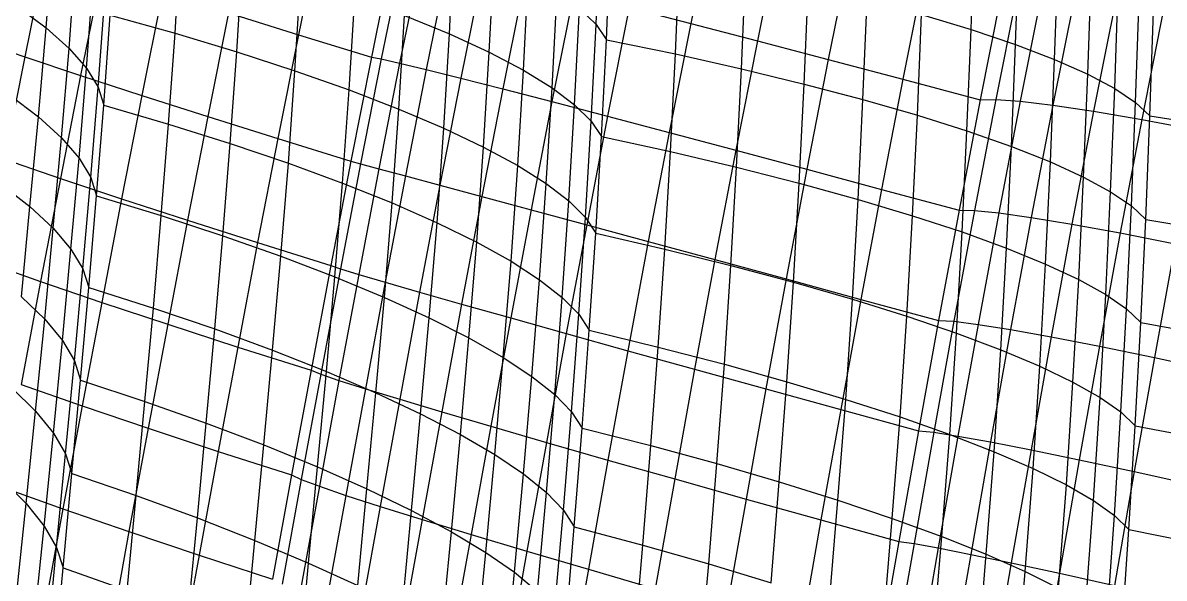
# Model space of a CAD drawing. Extents: x -429 to 429, y -1 to 209.
# Drawn here: x -385.58 to -361.02, y 108.43 to 120.39 of the extents above; entities that cross this region are included whole.
import ezdxf

# ---------------------------------------------------------------- set-up
doc = ezdxf.new("R2010")
doc.units = 0

msp = doc.modelspace()

# ---------------------------------------------------------------- linework, layer by layer
at = {"layer": 'default', "color": 5, "linetype": 'CONTINUOUS'}
for p, q in [((-370.719, 122.733, 136.756), (-371.208, 120.376, 136.487)), ((-379.19, 122.372, 149.462), (-379.649, 120.132, 149.247)), ((-369.291, 122.37, 135.736), (-369.775, 120.003, 135.467)), ((-385.092, 121.856, 153.143), (-385.538, 119.653, 152.951)), ((-377.623, 121.895, 148.9), (-378.078, 119.649, 148.686)), ((-377.623, 121.895, 148.9), (-378.078, 119.649, 148.686)), ((-377.406, 121.87, 147.096), (-377.866, 119.609, 146.877)), ((-367.768, 121.976, 134.881), (-368.248, 119.601, 134.612)), ((-377.008, 121.795, 145.326), (-377.472, 119.52, 145.102)), ((-376.434, 121.671, 143.61), (-376.9, 119.381, 143.381)), ((-383.89, 121.466, 151.942), (-384.336, 119.253, 151.747)), ((-375.689, 121.499, 141.968), (-376.158, 119.195, 141.734)), ((-366.169, 121.558, 134.198), (-366.643, 119.174, 133.933)), ((-374.784, 121.28, 140.417), (-375.253, 118.964, 140.179)), ((-364.511, 121.118, 133.697), (-364.979, 118.728, 133.437)), ((-364.511, 121.118, 133.697), (-364.979, 118.728, 133.437)), ((-364.167, 121.14, 131.858), (-364.641, 118.739, 131.591)), ((-363.639, 121.115, 130.063), (-364.118, 118.701, 129.79)), ((-382.572, 121.045, 150.885), (-383.018, 118.823, 150.688)), ((-373.727, 121.018, 138.976), (-374.196, 118.69, 138.734)), ((-362.933, 121.041, 128.335), (-363.415, 118.615, 128.056)), ((-362.057, 120.92, 126.692), (-362.541, 118.482, 126.407)), ((-381.153, 120.599, 149.983), (-381.598, 118.368, 149.784)), ((-381.153, 120.599, 149.983), (-379.649, 120.132, 149.247)), ((-372.53, 120.716, 137.661), (-372.999, 118.376, 137.416)), ((-372.53, 120.716, 137.661), (-371.208, 120.376, 136.487)), ((-361.021, 120.754, 125.152), (-361.505, 118.304, 124.862)), ((-371.208, 120.376, 136.487), (-371.675, 118.026, 136.239)), ((-371.208, 120.376, 136.487), (-369.775, 120.003, 135.467)), ((-379.649, 120.132, 149.247), (-380.094, 117.894, 149.046)), ((-379.649, 120.132, 149.247), (-378.078, 119.649, 148.686)), ((-386.611, 120.02, 154.284), (-385.538, 119.653, 152.951)), ((-369.775, 120.003, 135.467), (-370.24, 117.644, 135.218)), ((-369.775, 120.003, 135.467), (-368.248, 119.601, 134.612)), ((-385.538, 119.653, 152.951), (-385.974, 117.449, 152.766)), ((-385.538, 119.653, 152.951), (-384.336, 119.253, 151.747)), ((-378.078, 119.649, 148.686), (-378.521, 117.406, 148.482)), ((-378.078, 119.649, 148.686), (-378.521, 117.406, 148.482)), ((-377.866, 119.609, 146.877), (-378.31, 117.351, 146.669)), ((-378.078, 119.649, 148.686), (-377.866, 119.609, 146.877)), ((-377.866, 119.609, 146.877), (-377.472, 119.52, 145.102)), ((-368.248, 119.601, 134.612), (-368.71, 117.235, 134.362)), ((-368.248, 119.601, 134.612), (-366.643, 119.174, 133.933)), ((-377.472, 119.52, 145.102), (-377.917, 117.246, 144.89)), ((-377.472, 119.52, 145.102), (-376.9, 119.381, 143.381)), ((-376.9, 119.381, 143.381), (-377.347, 117.093, 143.166)), ((-376.9, 119.381, 143.381), (-376.158, 119.195, 141.734)), ((-384.336, 119.253, 151.747), (-384.772, 117.038, 151.561)), ((-384.336, 119.253, 151.747), (-383.018, 118.823, 150.688)), ((-376.158, 119.195, 141.734), (-376.605, 116.893, 141.515)), ((-376.158, 119.195, 141.734), (-375.253, 118.964, 140.179)), ((-366.643, 119.174, 133.933), (-367.102, 116.802, 133.683)), ((-366.643, 119.174, 133.933), (-364.979, 118.728, 133.437)), ((-375.253, 118.964, 140.179), (-375.701, 116.649, 139.957)), ((-375.253, 118.964, 140.179), (-374.196, 118.69, 138.734)), ((-383.018, 118.823, 150.688), (-383.453, 116.598, 150.499)), ((-383.018, 118.823, 150.688), (-381.598, 118.368, 149.784)), ((-374.196, 118.69, 138.734), (-374.644, 116.362, 138.51)), ((-374.196, 118.69, 138.734), (-372.999, 118.376, 137.416)), ((-364.979, 118.728, 133.437), (-365.435, 116.351, 133.188)), ((-364.979, 118.728, 133.437), (-365.435, 116.351, 133.188)), ((-364.641, 118.739, 131.591), (-365.101, 116.348, 131.336)), ((-364.979, 118.728, 133.437), (-364.641, 118.739, 131.591)), ((-364.641, 118.739, 131.591), (-364.118, 118.701, 129.79)), ((-364.118, 118.701, 129.79), (-364.58, 116.297, 129.53)), ((-364.118, 118.701, 129.79), (-363.415, 118.615, 128.056)), ((-363.415, 118.615, 128.056), (-363.88, 116.198, 127.79)), ((-363.415, 118.615, 128.056), (-362.541, 118.482, 126.407)), ((-381.598, 118.368, 149.784), (-382.033, 116.135, 149.593)), ((-381.598, 118.368, 149.784), (-380.094, 117.894, 149.046)), ((-372.999, 118.376, 137.416), (-373.447, 116.038, 137.189)), ((-372.999, 118.376, 137.416), (-371.675, 118.026, 136.239)), ((-362.541, 118.482, 126.407), (-363.007, 116.053, 126.136)), ((-362.541, 118.482, 126.407), (-361.505, 118.304, 124.862)), ((-361.505, 118.304, 124.862), (-361.971, 115.863, 124.586)), ((-361.505, 118.304, 124.862), (-360.319, 118.082, 123.438)), ((-380.094, 117.894, 149.046), (-380.528, 115.654, 148.853)), ((-380.094, 117.894, 149.046), (-378.521, 117.406, 148.482)), ((-371.675, 118.026, 136.239), (-372.124, 115.678, 136.01)), ((-371.675, 118.026, 136.239), (-370.24, 117.644, 135.218)), ((-370.24, 117.644, 135.218), (-370.688, 115.288, 134.986)), ((-370.24, 117.644, 135.218), (-368.71, 117.235, 134.362)), ((-385.974, 117.449, 152.766), (-384.772, 117.038, 151.561)), ((-378.521, 117.406, 148.482), (-378.954, 115.16, 148.287)), ((-378.521, 117.406, 148.482), (-378.954, 115.16, 148.287)), ((-378.521, 117.406, 148.482), (-378.31, 117.351, 146.669)), ((-378.31, 117.351, 146.669), (-378.744, 115.09, 146.47)), ((-377.917, 117.246, 144.89), (-378.352, 114.97, 144.688)), ((-378.31, 117.351, 146.669), (-377.917, 117.246, 144.89)), ((-377.917, 117.246, 144.89), (-377.347, 117.093, 143.166)), ((-368.71, 117.235, 134.362), (-369.157, 114.872, 134.129)), ((-368.71, 117.235, 134.362), (-367.102, 116.802, 133.683)), ((-384.772, 117.038, 151.561), (-385.198, 114.819, 151.381)), ((-384.772, 117.038, 151.561), (-383.453, 116.598, 150.499)), ((-377.347, 117.093, 143.166), (-377.782, 114.803, 142.96)), ((-377.347, 117.093, 143.166), (-376.605, 116.893, 141.515)), ((-376.605, 116.893, 141.515), (-377.041, 114.589, 141.306)), ((-376.605, 116.893, 141.515), (-375.701, 116.649, 139.957)), ((-375.701, 116.649, 139.957), (-376.138, 114.331, 139.745)), ((-375.701, 116.649, 139.957), (-374.644, 116.362, 138.51)), ((-367.102, 116.802, 133.683), (-367.547, 114.433, 133.447)), ((-367.102, 116.802, 133.683), (-365.435, 116.351, 133.188)), ((-383.453, 116.598, 150.499), (-383.88, 114.368, 150.317)), ((-383.453, 116.598, 150.499), (-382.033, 116.135, 149.593)), ((-374.644, 116.362, 138.51), (-375.082, 114.033, 138.295)), ((-374.644, 116.362, 138.51), (-373.447, 116.038, 137.189)), ((-365.435, 116.351, 133.188), (-365.877, 113.979, 132.95)), ((-365.435, 116.351, 133.188), (-365.877, 113.979, 132.95)), ((-365.101, 116.348, 131.336), (-365.544, 113.961, 131.094)), ((-365.435, 116.351, 133.188), (-365.101, 116.348, 131.336)), ((-365.101, 116.348, 131.336), (-364.58, 116.297, 129.53)), ((-364.58, 116.297, 129.53), (-365.025, 113.895, 129.284)), ((-364.58, 116.297, 129.53), (-363.88, 116.198, 127.79)), ((-363.88, 116.198, 127.79), (-364.325, 113.783, 127.54)), ((-363.88, 116.198, 127.79), (-363.007, 116.053, 126.136)), ((-382.033, 116.135, 149.593), (-382.46, 113.896, 149.409)), ((-382.033, 116.135, 149.593), (-380.528, 115.654, 148.853)), ((-373.447, 116.038, 137.189), (-373.885, 113.697, 136.972)), ((-373.447, 116.038, 137.189), (-372.124, 115.678, 136.01)), ((-363.007, 116.053, 126.136), (-363.452, 113.625, 125.883)), ((-363.007, 116.053, 126.136), (-361.971, 115.863, 124.586)), ((-372.124, 115.678, 136.01), (-372.561, 113.328, 135.79)), ((-372.124, 115.678, 136.01), (-370.688, 115.288, 134.986)), ((-361.971, 115.863, 124.586), (-362.416, 113.423, 124.33)), ((-361.971, 115.863, 124.586), (-360.785, 115.63, 123.159)), ((-380.528, 115.654, 148.853), (-380.954, 113.407, 148.667)), ((-380.528, 115.654, 148.853), (-378.954, 115.16, 148.287)), ((-360.785, 115.63, 123.159), (-361.23, 113.179, 122.9)), ((-386.4, 115.242, 152.589), (-385.198, 114.819, 151.381)), ((-370.688, 115.288, 134.986), (-371.124, 112.929, 134.764)), ((-370.688, 115.288, 134.986), (-369.157, 114.872, 134.129)), ((-378.954, 115.16, 148.287), (-379.378, 112.907, 148.099)), ((-378.954, 115.16, 148.287), (-379.378, 112.907, 148.099)), ((-378.744, 115.09, 146.47), (-379.169, 112.823, 146.279)), ((-378.954, 115.16, 148.287), (-378.744, 115.09, 146.47)), ((-378.352, 114.97, 144.688), (-378.778, 112.689, 144.492)), ((-378.744, 115.09, 146.47), (-378.352, 114.97, 144.688)), ((-378.352, 114.97, 144.688), (-377.782, 114.803, 142.96)), ((-385.198, 114.819, 151.381), (-385.618, 112.601, 151.208)), ((-385.198, 114.819, 151.381), (-383.88, 114.368, 150.317)), ((-377.782, 114.803, 142.96), (-378.209, 112.508, 142.761)), ((-377.782, 114.803, 142.96), (-377.041, 114.589, 141.306)), ((-369.157, 114.872, 134.129), (-369.592, 112.506, 133.905)), ((-369.157, 114.872, 134.129), (-367.547, 114.433, 133.447)), ((-377.041, 114.589, 141.306), (-377.469, 112.281, 141.105)), ((-377.041, 114.589, 141.306), (-376.138, 114.331, 139.745)), ((-383.88, 114.368, 150.317), (-384.3, 112.14, 150.141)), ((-383.88, 114.368, 150.317), (-382.46, 113.896, 149.409)), ((-376.138, 114.331, 139.745), (-376.566, 112.01, 139.541)), ((-376.138, 114.331, 139.745), (-375.082, 114.033, 138.295)), ((-367.547, 114.433, 133.447), (-367.981, 112.062, 133.222)), ((-367.547, 114.433, 133.447), (-365.877, 113.979, 132.95)), ((-375.082, 114.033, 138.295), (-375.51, 111.7, 138.089)), ((-375.082, 114.033, 138.295), (-373.885, 113.697, 136.972)), ((-365.877, 113.979, 132.95), (-366.31, 111.603, 132.723)), ((-365.877, 113.979, 132.95), (-366.31, 111.603, 132.723)), ((-365.544, 113.961, 131.094), (-365.977, 111.57, 130.863)), ((-365.877, 113.979, 132.95), (-365.544, 113.961, 131.094)), ((-365.544, 113.961, 131.094), (-365.025, 113.895, 129.284)), ((-382.46, 113.896, 149.409), (-382.88, 111.658, 149.231)), ((-382.46, 113.896, 149.409), (-380.954, 113.407, 148.667)), ((-365.025, 113.895, 129.284), (-365.458, 111.491, 129.049)), ((-365.025, 113.895, 129.284), (-364.325, 113.783, 127.54)), ((-364.325, 113.783, 127.54), (-364.758, 111.365, 127.301)), ((-364.325, 113.783, 127.54), (-363.452, 113.625, 125.883)), ((-373.885, 113.697, 136.972), (-374.313, 111.353, 136.763)), ((-373.885, 113.697, 136.972), (-372.561, 113.328, 135.79)), ((-363.452, 113.625, 125.883), (-363.886, 111.194, 125.64)), ((-363.452, 113.625, 125.883), (-362.416, 113.423, 124.33)), ((-380.954, 113.407, 148.667), (-381.373, 111.16, 148.487)), ((-380.954, 113.407, 148.667), (-379.378, 112.907, 148.099)), ((-372.561, 113.328, 135.79), (-372.989, 110.974, 135.579)), ((-372.561, 113.328, 135.79), (-371.124, 112.929, 134.764)), ((-362.416, 113.423, 124.33), (-362.85, 110.981, 124.085)), ((-362.416, 113.423, 124.33), (-361.23, 113.179, 122.9)), ((-361.23, 113.179, 122.9), (-361.664, 110.726, 122.652)), ((-361.23, 113.179, 122.9), (-359.906, 112.897, 121.609)), ((-379.378, 112.907, 148.099), (-379.797, 110.652, 147.917)), ((-379.378, 112.907, 148.099), (-379.797, 110.652, 147.917)), ((-379.169, 112.823, 146.279), (-379.588, 110.554, 146.093)), ((-379.378, 112.907, 148.099), (-379.169, 112.823, 146.279)), ((-379.169, 112.823, 146.279), (-378.778, 112.689, 144.492)), ((-371.124, 112.929, 134.764), (-371.552, 110.566, 134.551)), ((-371.124, 112.929, 134.764), (-369.592, 112.506, 133.905)), ((-385.618, 112.601, 151.208), (-384.3, 112.14, 150.141)), ((-378.778, 112.689, 144.492), (-379.198, 110.408, 144.303)), ((-378.778, 112.689, 144.492), (-378.209, 112.508, 142.761)), ((-378.209, 112.508, 142.761), (-378.629, 110.213, 142.569)), ((-378.209, 112.508, 142.761), (-377.469, 112.281, 141.105)), ((-369.592, 112.506, 133.905), (-370.019, 110.134, 133.689)), ((-369.592, 112.506, 133.905), (-367.981, 112.062, 133.222)), ((-377.469, 112.281, 141.105), (-377.89, 109.974, 140.91)), ((-377.469, 112.281, 141.105), (-376.566, 112.01, 139.541)), ((-384.3, 112.14, 150.141), (-384.717, 109.925, 149.966)), ((-384.3, 112.14, 150.141), (-382.88, 111.658, 149.231)), ((-376.566, 112.01, 139.541), (-376.987, 109.691, 139.343)), ((-376.566, 112.01, 139.541), (-375.51, 111.7, 138.089)), ((-367.981, 112.062, 133.222), (-368.407, 109.683, 133.004)), ((-367.981, 112.062, 133.222), (-366.31, 111.603, 132.723)), ((-382.88, 111.658, 149.231), (-383.295, 109.433, 149.055)), ((-382.88, 111.658, 149.231), (-381.373, 111.16, 148.487)), ((-375.51, 111.7, 138.089), (-375.931, 109.369, 137.888)), ((-375.51, 111.7, 138.089), (-374.313, 111.353, 136.763)), ((-366.31, 111.603, 132.723), (-366.734, 109.219, 132.503)), ((-366.31, 111.603, 132.723), (-366.734, 109.219, 132.503)), ((-365.977, 111.57, 130.863), (-366.402, 109.173, 130.639)), ((-366.31, 111.603, 132.723), (-365.977, 111.57, 130.863)), ((-365.977, 111.57, 130.863), (-365.458, 111.491, 129.049)), ((-374.313, 111.353, 136.763), (-374.735, 109.011, 136.56)), ((-374.313, 111.353, 136.763), (-372.989, 110.974, 135.579)), ((-365.458, 111.491, 129.049), (-365.883, 109.081, 128.821)), ((-365.458, 111.491, 129.049), (-364.758, 111.365, 127.301)), ((-364.758, 111.365, 127.301), (-365.183, 108.943, 127.071)), ((-364.758, 111.365, 127.301), (-363.886, 111.194, 125.64)), ((-381.373, 111.16, 148.487), (-381.786, 108.925, 148.31)), ((-381.373, 111.16, 148.487), (-379.797, 110.652, 147.917)), ((-363.886, 111.194, 125.64), (-364.311, 108.76, 125.407)), ((-363.886, 111.194, 125.64), (-362.85, 110.981, 124.085)), ((-372.989, 110.974, 135.579), (-373.41, 108.621, 135.374)), ((-372.989, 110.974, 135.579), (-371.552, 110.566, 134.551)), ((-362.85, 110.981, 124.085), (-363.275, 108.535, 123.848)), ((-362.85, 110.981, 124.085), (-361.664, 110.726, 122.652)), ((-379.797, 110.652, 147.917), (-380.208, 108.409, 147.74)), ((-379.797, 110.652, 147.917), (-380.208, 108.409, 147.74)), ((-379.588, 110.554, 146.093), (-380.002, 108.3, 145.911)), ((-379.797, 110.652, 147.917), (-379.588, 110.554, 146.093)), ((-379.588, 110.554, 146.093), (-379.198, 110.408, 144.303)), ((-371.552, 110.566, 134.551), (-371.973, 108.203, 134.343)), ((-371.552, 110.566, 134.551), (-370.019, 110.134, 133.689)), ((-361.664, 110.726, 122.652), (-362.089, 108.27, 122.412)), ((-361.664, 110.726, 122.652), (-360.339, 110.434, 121.358)), ((-386.036, 110.397, 151.034), (-384.717, 109.925, 149.966)), ((-379.198, 110.408, 144.303), (-379.614, 108.141, 144.118)), ((-379.198, 110.408, 144.303), (-378.629, 110.213, 142.569)), ((-378.629, 110.213, 142.569), (-379.048, 107.934, 142.379)), ((-378.629, 110.213, 142.569), (-377.89, 109.974, 140.91)), ((-370.019, 110.134, 133.689), (-370.44, 107.763, 133.479)), ((-370.019, 110.134, 133.689), (-368.407, 109.683, 133.004)), ((-384.717, 109.925, 149.966), (-385.119, 107.74, 149.803)), ((-384.717, 109.925, 149.966), (-383.295, 109.433, 149.055)), ((-377.89, 109.974, 140.91), (-378.309, 107.682, 140.716)), ((-377.89, 109.974, 140.91), (-376.987, 109.691, 139.343)), ((-376.987, 109.691, 139.343), (-377.407, 107.387, 139.146)), ((-376.987, 109.691, 139.343), (-375.931, 109.369, 137.888)), ((-368.407, 109.683, 133.004), (-368.826, 107.304, 132.792)), ((-368.407, 109.683, 133.004), (-366.734, 109.219, 132.503)), ((-383.295, 109.433, 149.055), (-383.696, 107.239, 148.89)), ((-383.295, 109.433, 149.055), (-381.786, 108.925, 148.31)), ((-375.931, 109.369, 137.888), (-376.352, 107.053, 137.688)), ((-375.931, 109.369, 137.888), (-374.735, 109.011, 136.56)), ((-366.734, 109.219, 132.503), (-367.152, 106.833, 132.29)), ((-366.734, 109.219, 132.503), (-367.152, 106.833, 132.29)), ((-366.402, 109.173, 130.639), (-366.82, 106.775, 130.422)), ((-366.734, 109.219, 132.503), (-366.402, 109.173, 130.639)), ((-366.402, 109.173, 130.639), (-365.883, 109.081, 128.821)), ((-365.883, 109.081, 128.821), (-366.301, 106.671, 128.601)), ((-365.883, 109.081, 128.821), (-365.183, 108.943, 127.071)), ((-381.786, 108.925, 148.31), (-382.186, 106.725, 148.143)), ((-381.786, 108.925, 148.31), (-380.208, 108.409, 147.74)), ((-374.735, 109.011, 136.56), (-375.155, 106.684, 136.357)), ((-374.735, 109.011, 136.56), (-373.41, 108.621, 135.374)), ((-365.183, 108.943, 127.071), (-365.602, 106.521, 126.847)), ((-365.183, 108.943, 127.071), (-364.311, 108.76, 125.407)), ((-373.41, 108.621, 135.374), (-373.83, 106.283, 135.169)), ((-373.41, 108.621, 135.374), (-371.973, 108.203, 134.343)), ((-364.311, 108.76, 125.407), (-364.729, 106.327, 125.179)), ((-364.311, 108.76, 125.407), (-363.275, 108.535, 123.848)), ((-363.275, 108.535, 123.848), (-363.694, 106.09, 123.618)), ((-363.275, 108.535, 123.848), (-362.089, 108.27, 122.412))]:
    msp.add_line(p, q, dxfattribs=at)
at = {"layer": 'default', "color": 3, "linetype": 'CONTINUOUS'}
for p, q in [((-373.245, 120.351, 178.137), (-373.154, 122.438, 178.049)), ((-365.174, 120.245, 171.213), (-365.097, 122.438, 171.111)), ((-385.079, 120.279, 196.08), (-384.937, 122.183, 196.028)), ((-382.304, 120.166, 189.889), (-382.183, 122.116, 189.826)), ((-376.401, 120.15, 184.988), (-376.294, 122.181, 184.913)), ((-373.024, 120.023, 176.658), (-372.934, 122.115, 176.571)), ((-373.024, 120.023, 176.658), (-372.934, 122.115, 176.571)), ((-364.217, 119.92, 169.964), (-364.14, 122.125, 169.861)), ((-371.539, 119.716, 176.057), (-371.449, 121.825, 175.97)), ((-363.379, 119.597, 168.636), (-363.302, 121.814, 168.533)), ((-384.581, 119.835, 194.756), (-384.44, 121.75, 194.704)), ((-380.976, 119.765, 189.126), (-380.854, 121.734, 189.064)), ((-375.545, 119.755, 183.751), (-375.439, 121.799, 183.675)), ((-384.206, 119.408, 193.393), (-384.066, 121.332, 193.34)), ((-379.724, 119.357, 188.255), (-379.602, 121.343, 188.192)), ((-374.808, 119.367, 182.444), (-374.701, 121.422, 182.369)), ((-370.117, 119.397, 175.331), (-370.027, 121.523, 175.243)), ((-362.666, 119.281, 167.24), (-362.589, 121.506, 167.136)), ((-368.768, 119.07, 174.486), (-368.678, 121.212, 174.397)), ((-362.084, 118.972, 165.786), (-362.007, 121.206, 165.683)), ((-383.958, 119, 191.999), (-383.818, 120.933, 191.947)), ((-378.559, 118.945, 187.28), (-378.437, 120.947, 187.217)), ((-374.193, 118.989, 181.079), (-374.086, 121.053, 181.003)), ((-367.503, 118.736, 173.528), (-367.413, 120.893, 173.439)), ((-361.637, 118.674, 164.287), (-361.561, 120.914, 164.184)), ((-385.697, 120.737, 197.355), (-385.079, 120.279, 196.08)), ((-373.706, 118.623, 179.665), (-373.6, 120.695, 179.589)), ((-373.6, 120.695, 179.589), (-373.245, 120.351, 178.137)), ((-361.329, 118.388, 162.754), (-361.253, 120.633, 162.651)), ((-361.329, 118.388, 162.754), (-361.253, 120.633, 162.651)), ((-383.838, 118.616, 190.587), (-383.7, 120.555, 190.535)), ((-383.838, 118.616, 190.587), (-383.7, 120.555, 190.535)), ((-383.7, 120.555, 190.535), (-382.304, 120.166, 189.889)), ((-377.49, 118.531, 186.209), (-377.367, 120.548, 186.146)), ((-377.367, 120.548, 186.146), (-376.401, 120.15, 184.988)), ((-373.351, 118.272, 178.212), (-373.245, 120.351, 178.137)), ((-373.245, 120.351, 178.137), (-373.024, 120.023, 176.658)), ((-366.332, 118.399, 172.464), (-366.242, 120.57, 172.374)), ((-366.242, 120.57, 172.374), (-365.174, 120.245, 171.213)), ((-385.245, 118.364, 196.119), (-385.079, 120.279, 196.08)), ((-385.079, 120.279, 196.08), (-384.581, 119.835, 194.756)), ((-382.443, 118.208, 189.939), (-382.304, 120.166, 189.889)), ((-382.304, 120.166, 189.889), (-380.976, 119.765, 189.126)), ((-376.524, 118.119, 185.051), (-376.401, 120.15, 184.988)), ((-376.401, 120.15, 184.988), (-375.545, 119.755, 183.751)), ((-365.264, 118.061, 171.303), (-365.174, 120.245, 171.213)), ((-365.174, 120.245, 171.213), (-364.217, 119.92, 169.964)), ((-373.13, 117.94, 176.733), (-373.024, 120.023, 176.658)), ((-373.13, 117.94, 176.733), (-373.024, 120.023, 176.658)), ((-373.024, 120.023, 176.658), (-371.539, 119.716, 176.057)), ((-364.307, 117.724, 170.054), (-364.217, 119.92, 169.964)), ((-364.217, 119.92, 169.964), (-363.379, 119.597, 168.636)), ((-384.746, 117.908, 194.796), (-384.581, 119.835, 194.756)), ((-384.581, 119.835, 194.756), (-384.206, 119.408, 193.393)), ((-381.116, 117.79, 189.176), (-380.976, 119.765, 189.126)), ((-380.976, 119.765, 189.126), (-379.724, 119.357, 188.255)), ((-375.668, 117.713, 183.814), (-375.545, 119.755, 183.751)), ((-375.545, 119.755, 183.751), (-374.808, 119.367, 182.444)), ((-371.645, 117.614, 176.133), (-371.539, 119.716, 176.057)), ((-371.539, 119.716, 176.057), (-370.117, 119.397, 175.331)), ((-363.469, 117.392, 168.727), (-363.379, 119.597, 168.636)), ((-363.379, 119.597, 168.636), (-362.666, 119.281, 167.24)), ((-384.369, 117.471, 193.434), (-384.206, 119.408, 193.393)), ((-384.206, 119.408, 193.393), (-383.958, 119, 191.999)), ((-379.865, 117.365, 188.304), (-379.724, 119.357, 188.255)), ((-379.724, 119.357, 188.255), (-378.559, 118.945, 187.28)), ((-374.931, 117.314, 182.508), (-374.808, 119.367, 182.444)), ((-374.808, 119.367, 182.444), (-374.193, 118.989, 181.079)), ((-370.222, 117.278, 175.407), (-370.117, 119.397, 175.331)), ((-370.117, 119.397, 175.331), (-368.768, 119.07, 174.486)), ((-362.756, 117.066, 167.331), (-362.666, 119.281, 167.24)), ((-362.666, 119.281, 167.24), (-362.084, 118.972, 165.786)), ((-384.116, 117.055, 192.042), (-383.958, 119, 191.999)), ((-383.958, 119, 191.999), (-383.838, 118.616, 190.587)), ((-378.701, 116.937, 187.328), (-378.559, 118.945, 187.28)), ((-378.559, 118.945, 187.28), (-377.49, 118.531, 186.209)), ((-374.316, 116.926, 181.143), (-374.193, 118.989, 181.079)), ((-374.193, 118.989, 181.079), (-373.706, 118.623, 179.665)), ((-368.874, 116.935, 174.563), (-368.768, 119.07, 174.486)), ((-368.768, 119.07, 174.486), (-367.503, 118.736, 173.528)), ((-362.173, 116.75, 165.878), (-362.084, 118.972, 165.786)), ((-362.084, 118.972, 165.786), (-361.637, 118.674, 164.287)), ((-385.864, 118.834, 197.393), (-385.245, 118.364, 196.119)), ((-383.991, 116.662, 190.63), (-383.838, 118.616, 190.587)), ((-383.991, 116.662, 190.63), (-383.838, 118.616, 190.587)), ((-383.838, 118.616, 190.587), (-382.443, 118.208, 189.939)), ((-373.829, 116.552, 179.728), (-373.706, 118.623, 179.665)), ((-373.706, 118.623, 179.665), (-373.351, 118.272, 178.212)), ((-367.609, 116.586, 173.605), (-367.503, 118.736, 173.528)), ((-367.503, 118.736, 173.528), (-366.332, 118.399, 172.464)), ((-361.726, 116.446, 164.378), (-361.637, 118.674, 164.287)), ((-361.637, 118.674, 164.287), (-361.329, 118.388, 162.754)), ((-377.632, 116.509, 186.258), (-377.49, 118.531, 186.209)), ((-377.49, 118.531, 186.209), (-376.524, 118.119, 185.051)), ((-366.438, 116.235, 172.542), (-366.332, 118.399, 172.464)), ((-366.332, 118.399, 172.464), (-365.264, 118.061, 171.303)), ((-361.418, 116.155, 162.845), (-361.329, 118.388, 162.754)), ((-361.418, 116.155, 162.845), (-361.329, 118.388, 162.754)), ((-361.329, 118.388, 162.754), (-359.761, 118.138, 162.208)), ((-385.425, 116.433, 196.151), (-385.245, 118.364, 196.119)), ((-385.245, 118.364, 196.119), (-384.746, 117.908, 194.796)), ((-382.6, 116.236, 189.977), (-382.443, 118.208, 189.939)), ((-382.443, 118.208, 189.939), (-381.116, 117.79, 189.176)), ((-373.473, 116.195, 178.276), (-373.351, 118.272, 178.212)), ((-373.351, 118.272, 178.212), (-373.13, 117.94, 176.733)), ((-384.924, 115.965, 194.829), (-384.746, 117.908, 194.796)), ((-384.746, 117.908, 194.796), (-384.369, 117.471, 193.434)), ((-376.667, 116.083, 185.1), (-376.524, 118.119, 185.051)), ((-376.524, 118.119, 185.051), (-375.668, 117.713, 183.814)), ((-373.252, 115.858, 176.796), (-373.13, 117.94, 176.733)), ((-373.252, 115.858, 176.796), (-373.13, 117.94, 176.733)), ((-373.13, 117.94, 176.733), (-371.645, 117.614, 176.133)), ((-365.37, 115.884, 171.381), (-365.264, 118.061, 171.303)), ((-365.264, 118.061, 171.303), (-364.307, 117.724, 170.054)), ((-381.276, 115.801, 189.211), (-381.116, 117.79, 189.176)), ((-381.116, 117.79, 189.176), (-379.865, 117.365, 188.304)), ((-375.812, 115.664, 183.864), (-375.668, 117.713, 183.814)), ((-375.668, 117.713, 183.814), (-374.931, 117.314, 182.508)), ((-364.413, 115.536, 170.132), (-364.307, 117.724, 170.054)), ((-364.307, 117.724, 170.054), (-363.469, 117.392, 168.727)), ((-384.544, 115.517, 193.468), (-384.369, 117.471, 193.434)), ((-384.369, 117.471, 193.434), (-384.116, 117.055, 192.042)), ((-371.767, 115.514, 176.196), (-371.645, 117.614, 176.133)), ((-371.645, 117.614, 176.133), (-370.222, 117.278, 175.407)), ((-363.575, 115.193, 168.805), (-363.469, 117.392, 168.727)), ((-363.469, 117.392, 168.727), (-362.756, 117.066, 167.331)), ((-380.028, 115.36, 188.336), (-379.865, 117.365, 188.304)), ((-379.865, 117.365, 188.304), (-378.701, 116.937, 187.328)), ((-375.074, 115.254, 182.558), (-374.931, 117.314, 182.508)), ((-374.931, 117.314, 182.508), (-374.316, 116.926, 181.143)), ((-370.345, 115.161, 175.471), (-370.222, 117.278, 175.407)), ((-370.222, 117.278, 175.407), (-368.874, 116.935, 174.563)), ((-386.044, 116.915, 197.423), (-385.425, 116.433, 196.151)), ((-384.288, 115.09, 192.076), (-384.116, 117.055, 192.042)), ((-384.116, 117.055, 192.042), (-383.991, 116.662, 190.63)), ((-378.867, 114.917, 187.36), (-378.701, 116.937, 187.328)), ((-378.701, 116.937, 187.328), (-377.632, 116.509, 186.258)), ((-374.459, 114.856, 181.193), (-374.316, 116.926, 181.143)), ((-374.316, 116.926, 181.143), (-373.829, 116.552, 179.728)), ((-368.996, 114.801, 174.626), (-368.874, 116.935, 174.563)), ((-368.874, 116.935, 174.563), (-367.609, 116.586, 173.605)), ((-362.861, 114.859, 167.409), (-362.756, 117.066, 167.331)), ((-362.756, 117.066, 167.331), (-362.173, 116.75, 165.878)), ((-384.158, 114.689, 190.665), (-383.991, 116.662, 190.63)), ((-384.158, 114.689, 190.665), (-383.991, 116.662, 190.63)), ((-383.991, 116.662, 190.63), (-382.6, 116.236, 189.977)), ((-362.279, 114.536, 165.956), (-362.173, 116.75, 165.878)), ((-362.173, 116.75, 165.878), (-361.726, 116.446, 164.378)), ((-385.61, 114.485, 196.18), (-385.425, 116.433, 196.151)), ((-385.425, 116.433, 196.151), (-384.924, 115.965, 194.829)), ((-377.8, 114.474, 186.289), (-377.632, 116.509, 186.258)), ((-377.632, 116.509, 186.258), (-376.667, 116.083, 185.1)), ((-373.971, 114.474, 179.779), (-373.829, 116.552, 179.728)), ((-373.829, 116.552, 179.728), (-373.473, 116.195, 178.276)), ((-367.731, 114.437, 173.668), (-367.609, 116.586, 173.605)), ((-367.609, 116.586, 173.605), (-366.438, 116.235, 172.542)), ((-361.831, 114.226, 164.456), (-361.726, 116.446, 164.378)), ((-361.726, 116.446, 164.378), (-361.418, 116.155, 162.845)), ((-382.77, 114.246, 190.007), (-382.6, 116.236, 189.977)), ((-382.6, 116.236, 189.977), (-381.276, 115.801, 189.211)), ((-373.614, 114.111, 178.327), (-373.473, 116.195, 178.276)), ((-373.473, 116.195, 178.276), (-373.252, 115.858, 176.796)), ((-366.56, 114.071, 172.605), (-366.438, 116.235, 172.542)), ((-366.438, 116.235, 172.542), (-365.37, 115.884, 171.381)), ((-385.108, 114.005, 194.858), (-384.924, 115.965, 194.829)), ((-384.924, 115.965, 194.829), (-384.544, 115.517, 193.468)), ((-376.836, 114.035, 185.132), (-376.667, 116.083, 185.1)), ((-376.667, 116.083, 185.1), (-375.812, 115.664, 183.864)), ((-361.522, 113.933, 162.922), (-361.418, 116.155, 162.845)), ((-361.522, 113.933, 162.922), (-361.418, 116.155, 162.845)), ((-361.418, 116.155, 162.845), (-359.849, 115.889, 162.299)), ((-381.449, 113.795, 189.238), (-381.276, 115.801, 189.211)), ((-381.276, 115.801, 189.211), (-380.028, 115.36, 188.336)), ((-373.391, 113.768, 176.847), (-373.252, 115.858, 176.796)), ((-373.391, 113.768, 176.847), (-373.252, 115.858, 176.796)), ((-373.252, 115.858, 176.796), (-371.767, 115.514, 176.196)), ((-365.492, 113.707, 171.445), (-365.37, 115.884, 171.381)), ((-365.37, 115.884, 171.381), (-364.413, 115.536, 170.132)), ((-384.727, 113.544, 193.497), (-384.544, 115.517, 193.468)), ((-384.544, 115.517, 193.468), (-384.288, 115.09, 192.076)), ((-375.982, 113.603, 183.897), (-375.812, 115.664, 183.864)), ((-375.812, 115.664, 183.864), (-375.074, 115.254, 182.558)), ((-371.907, 113.407, 176.245), (-371.767, 115.514, 176.196)), ((-371.767, 115.514, 176.196), (-370.345, 115.161, 175.471)), ((-364.536, 113.348, 170.197), (-364.413, 115.536, 170.132)), ((-364.413, 115.536, 170.132), (-363.575, 115.193, 168.805)), ((-380.205, 113.338, 188.361), (-380.028, 115.36, 188.336)), ((-380.028, 115.36, 188.336), (-378.867, 114.917, 187.36)), ((-375.243, 113.182, 182.592), (-375.074, 115.254, 182.558)), ((-375.074, 115.254, 182.558), (-374.459, 114.856, 181.193)), ((-363.697, 112.995, 168.869), (-363.575, 115.193, 168.805)), ((-363.575, 115.193, 168.805), (-362.861, 114.859, 167.409)), ((-384.469, 113.107, 192.106), (-384.288, 115.09, 192.076)), ((-384.288, 115.09, 192.076), (-384.158, 114.689, 190.665)), ((-370.485, 113.036, 175.519), (-370.345, 115.161, 175.471)), ((-370.345, 115.161, 175.471), (-368.996, 114.801, 174.626)), ((-384.336, 112.695, 190.694), (-384.158, 114.689, 190.665)), ((-384.336, 112.695, 190.694), (-384.158, 114.689, 190.665)), ((-384.158, 114.689, 190.665), (-382.77, 114.246, 190.007)), ((-379.046, 112.88, 187.383), (-378.867, 114.917, 187.36)), ((-378.867, 114.917, 187.36), (-377.8, 114.474, 186.289)), ((-374.626, 112.774, 181.229), (-374.459, 114.856, 181.193)), ((-374.459, 114.856, 181.193), (-373.971, 114.474, 179.779)), ((-369.138, 112.66, 174.674), (-368.996, 114.801, 174.626)), ((-368.996, 114.801, 174.626), (-367.731, 114.437, 173.668)), ((-362.984, 112.653, 167.473), (-362.861, 114.859, 167.409)), ((-362.861, 114.859, 167.409), (-362.279, 114.536, 165.956)), ((-385.61, 114.485, 196.18), (-385.108, 114.005, 194.858)), ((-377.982, 112.422, 186.312), (-377.8, 114.474, 186.289)), ((-377.8, 114.474, 186.289), (-376.836, 114.035, 185.132)), ((-374.135, 112.383, 179.817), (-373.971, 114.474, 179.779)), ((-373.971, 114.474, 179.779), (-373.614, 114.111, 178.327)), ((-362.401, 112.323, 166.02), (-362.279, 114.536, 165.956)), ((-362.279, 114.536, 165.956), (-361.831, 114.226, 164.456)), ((-382.952, 112.236, 190.032), (-382.77, 114.246, 190.007)), ((-382.77, 114.246, 190.007), (-381.449, 113.795, 189.238)), ((-367.874, 112.28, 173.716), (-367.731, 114.437, 173.668)), ((-367.731, 114.437, 173.668), (-366.56, 114.071, 172.605)), ((-361.952, 112.008, 164.52), (-361.831, 114.226, 164.456)), ((-361.831, 114.226, 164.456), (-361.522, 113.933, 162.922)), ((-385.305, 112.029, 194.881), (-385.108, 114.005, 194.858)), ((-385.108, 114.005, 194.858), (-384.727, 113.544, 193.497)), ((-377.019, 111.97, 185.155), (-376.836, 114.035, 185.132)), ((-376.836, 114.035, 185.132), (-375.982, 113.603, 183.897)), ((-373.774, 112.012, 178.366), (-373.614, 114.111, 178.327)), ((-373.614, 114.111, 178.327), (-373.391, 113.768, 176.847)), ((-366.704, 111.901, 172.653), (-366.56, 114.071, 172.605)), ((-366.56, 114.071, 172.605), (-365.492, 113.707, 171.445)), ((-381.634, 111.769, 189.258), (-381.449, 113.795, 189.238)), ((-381.449, 113.795, 189.238), (-380.205, 113.338, 188.361)), ((-373.546, 111.662, 176.887), (-373.391, 113.768, 176.847)), ((-373.546, 111.662, 176.887), (-373.391, 113.768, 176.847)), ((-373.391, 113.768, 176.847), (-371.907, 113.407, 176.245)), ((-365.636, 111.524, 171.493), (-365.492, 113.707, 171.445)), ((-365.492, 113.707, 171.445), (-364.536, 113.348, 170.197)), ((-361.643, 111.711, 162.986), (-361.522, 113.933, 162.922)), ((-361.643, 111.711, 162.986), (-361.522, 113.933, 162.922)), ((-361.522, 113.933, 162.922), (-359.953, 113.649, 162.377)), ((-384.922, 111.555, 193.521), (-384.727, 113.544, 193.497)), ((-384.727, 113.544, 193.497), (-384.469, 113.107, 192.106)), ((-376.165, 111.526, 183.921), (-375.982, 113.603, 183.897)), ((-375.982, 113.603, 183.897), (-375.243, 113.182, 182.592)), ((-380.393, 111.298, 188.379), (-380.205, 113.338, 188.361)), ((-380.205, 113.338, 188.361), (-379.046, 112.88, 187.383)), ((-372.065, 111.283, 176.28), (-371.907, 113.407, 176.245)), ((-371.907, 113.407, 176.245), (-370.485, 113.036, 175.519)), ((-364.679, 111.153, 170.244), (-364.536, 113.348, 170.197)), ((-364.536, 113.348, 170.197), (-363.697, 112.995, 168.869)), ((-384.66, 111.104, 192.131), (-384.469, 113.107, 192.106)), ((-384.469, 113.107, 192.106), (-384.336, 112.695, 190.694)), ((-375.426, 111.093, 182.618), (-375.243, 113.182, 182.592)), ((-375.243, 113.182, 182.592), (-374.626, 112.774, 181.229)), ((-370.646, 110.896, 175.551), (-370.485, 113.036, 175.519)), ((-370.485, 113.036, 175.519), (-369.138, 112.66, 174.674)), ((-363.841, 110.791, 168.918), (-363.697, 112.995, 168.869)), ((-363.697, 112.995, 168.869), (-362.984, 112.653, 167.473)), ((-379.237, 110.825, 187.4), (-379.046, 112.88, 187.383)), ((-379.046, 112.88, 187.383), (-377.982, 112.422, 186.312)), ((-374.807, 110.674, 181.256), (-374.626, 112.774, 181.229)), ((-374.626, 112.774, 181.229), (-374.135, 112.383, 179.817)), ((-385.809, 112.522, 196.201), (-385.305, 112.029, 194.881)), ((-384.522, 110.68, 190.719), (-384.336, 112.695, 190.694)), ((-384.522, 110.68, 190.719), (-384.336, 112.695, 190.694)), ((-384.336, 112.695, 190.694), (-382.952, 112.236, 190.032)), ((-369.302, 110.505, 174.703), (-369.138, 112.66, 174.674)), ((-369.138, 112.66, 174.674), (-367.874, 112.28, 173.716)), ((-363.126, 110.44, 167.522), (-362.984, 112.653, 167.473)), ((-362.984, 112.653, 167.473), (-362.401, 112.323, 166.02)), ((-383.14, 110.207, 190.054), (-382.952, 112.236, 190.032)), ((-382.952, 112.236, 190.032), (-381.634, 111.769, 189.258)), ((-378.174, 110.354, 186.328), (-377.982, 112.422, 186.312)), ((-377.982, 112.422, 186.312), (-377.019, 111.97, 185.155)), ((-374.314, 110.273, 179.845), (-374.135, 112.383, 179.817)), ((-374.135, 112.383, 179.817), (-373.774, 112.012, 178.366)), ((-368.04, 110.111, 173.744), (-367.874, 112.28, 173.716)), ((-367.874, 112.28, 173.716), (-366.704, 111.901, 172.653)), ((-362.542, 110.103, 166.069), (-362.401, 112.323, 166.02)), ((-362.401, 112.323, 166.02), (-361.952, 112.008, 164.52)), ((-385.505, 110.041, 194.904), (-385.305, 112.029, 194.881)), ((-385.305, 112.029, 194.881), (-384.922, 111.555, 193.521)), ((-373.949, 109.892, 178.396), (-373.774, 112.012, 178.366)), ((-373.774, 112.012, 178.366), (-373.546, 111.662, 176.887)), ((-362.093, 109.782, 164.57), (-361.952, 112.008, 164.52)), ((-361.952, 112.008, 164.52), (-361.643, 111.711, 162.986)), ((-381.824, 109.727, 189.278), (-381.634, 111.769, 189.258)), ((-381.634, 111.769, 189.258), (-380.393, 111.298, 188.379)), ((-377.213, 109.888, 185.172), (-377.019, 111.97, 185.155)), ((-377.019, 111.97, 185.155), (-376.165, 111.526, 183.921)), ((-366.872, 109.718, 172.68), (-366.704, 111.901, 172.653)), ((-366.704, 111.901, 172.653), (-365.636, 111.524, 171.493)), ((-385.119, 109.553, 193.545), (-384.922, 111.555, 193.521)), ((-384.922, 111.555, 193.521), (-384.66, 111.104, 192.131)), ((-376.359, 109.431, 183.938), (-376.165, 111.526, 183.921)), ((-376.165, 111.526, 183.921), (-375.426, 111.093, 182.618)), ((-373.715, 109.535, 176.918), (-373.546, 111.662, 176.887)), ((-373.715, 109.535, 176.918), (-373.546, 111.662, 176.887)), ((-373.546, 111.662, 176.887), (-372.065, 111.283, 176.28)), ((-365.806, 109.328, 171.521), (-365.636, 111.524, 171.493)), ((-365.636, 111.524, 171.493), (-364.679, 111.153, 170.244)), ((-361.781, 109.481, 163.035), (-361.643, 111.711, 162.986)), ((-361.781, 109.481, 163.035), (-361.643, 111.711, 162.986)), ((-361.643, 111.711, 162.986), (-360.074, 111.41, 162.441)), ((-380.585, 109.241, 188.397), (-380.393, 111.298, 188.379)), ((-380.393, 111.298, 188.379), (-379.237, 110.825, 187.4)), ((-372.237, 109.14, 176.307), (-372.065, 111.283, 176.28)), ((-372.065, 111.283, 176.28), (-370.646, 110.896, 175.551)), ((-384.854, 109.089, 192.155), (-384.66, 111.104, 192.131)), ((-384.66, 111.104, 192.131), (-384.522, 110.68, 190.719)), ((-375.62, 108.986, 182.637), (-375.426, 111.093, 182.618)), ((-375.426, 111.093, 182.618), (-374.807, 110.674, 181.256)), ((-364.849, 108.946, 170.273), (-364.679, 111.153, 170.244)), ((-364.679, 111.153, 170.244), (-363.841, 110.791, 168.918)), ((-379.43, 108.754, 187.416), (-379.237, 110.825, 187.4)), ((-379.237, 110.825, 187.4), (-378.174, 110.354, 186.328)), ((-370.822, 108.738, 175.573), (-370.646, 110.896, 175.551)), ((-370.646, 110.896, 175.551), (-369.302, 110.505, 174.703)), ((-364.01, 108.573, 168.948), (-363.841, 110.791, 168.918)), ((-363.841, 110.791, 168.918), (-363.126, 110.44, 167.522)), ((-386.01, 110.549, 196.223), (-385.505, 110.041, 194.904)), ((-384.712, 108.65, 190.743), (-384.522, 110.68, 190.719)), ((-384.712, 108.65, 190.743), (-384.522, 110.68, 190.719)), ((-384.522, 110.68, 190.719), (-383.14, 110.207, 190.054)), ((-375, 108.556, 181.276), (-374.807, 110.674, 181.256)), ((-374.807, 110.674, 181.256), (-374.314, 110.273, 179.845)), ((-378.369, 108.27, 186.344), (-378.174, 110.354, 186.328)), ((-378.174, 110.354, 186.328), (-377.213, 109.888, 185.172)), ((-374.503, 108.143, 179.867), (-374.314, 110.273, 179.845)), ((-374.314, 110.273, 179.845), (-373.949, 109.892, 178.396)), ((-369.48, 108.331, 174.723), (-369.302, 110.505, 174.703)), ((-369.302, 110.505, 174.703), (-368.04, 110.111, 173.744)), ((-363.294, 108.213, 167.554), (-363.126, 110.44, 167.522)), ((-363.126, 110.44, 167.522), (-362.542, 110.103, 166.069)), ((-385.716, 108.052, 194.922), (-385.505, 110.041, 194.904)), ((-385.505, 110.041, 194.904), (-385.119, 109.553, 193.545)), ((-383.332, 108.165, 190.073), (-383.14, 110.207, 190.054)), ((-383.14, 110.207, 190.054), (-381.824, 109.727, 189.278)), ((-368.221, 107.923, 173.762), (-368.04, 110.111, 173.744)), ((-368.04, 110.111, 173.744), (-366.872, 109.718, 172.68)), ((-362.707, 107.868, 166.103), (-362.542, 110.103, 166.069)), ((-362.542, 110.103, 166.069), (-362.093, 109.782, 164.57)), ((-377.409, 107.79, 185.188), (-377.213, 109.888, 185.172)), ((-377.213, 109.888, 185.172), (-376.359, 109.431, 183.938)), ((-374.134, 107.752, 178.419), (-373.949, 109.892, 178.396)), ((-373.949, 109.892, 178.396), (-373.715, 109.535, 176.918)), ((-362.253, 107.54, 164.605), (-362.093, 109.782, 164.57)), ((-362.093, 109.782, 164.57), (-361.781, 109.481, 163.035)), ((-385.325, 107.549, 193.566), (-385.119, 109.553, 193.545)), ((-385.119, 109.553, 193.545), (-384.854, 109.089, 192.155)), ((-382.02, 107.671, 189.293), (-381.824, 109.727, 189.278)), ((-381.824, 109.727, 189.278), (-380.585, 109.241, 188.397)), ((-373.895, 107.385, 176.942), (-373.715, 109.535, 176.918)), ((-373.895, 107.385, 176.942), (-373.715, 109.535, 176.918)), ((-373.715, 109.535, 176.918), (-372.237, 109.14, 176.307)), ((-367.055, 107.516, 172.698), (-366.872, 109.718, 172.68)), ((-366.872, 109.718, 172.68), (-365.806, 109.328, 171.521)), ((-376.556, 107.32, 183.954), (-376.359, 109.431, 183.938)), ((-376.359, 109.431, 183.938), (-375.62, 108.986, 182.637)), ((-365.989, 107.114, 171.538), (-365.806, 109.328, 171.521)), ((-365.806, 109.328, 171.521), (-364.849, 108.946, 170.273)), ((-361.936, 107.233, 163.072), (-361.781, 109.481, 163.035)), ((-361.936, 107.233, 163.072), (-361.781, 109.481, 163.035)), ((-361.781, 109.481, 163.035), (-360.213, 109.163, 162.488)), ((-385.052, 107.07, 192.178), (-384.854, 109.089, 192.155)), ((-384.854, 109.089, 192.155), (-384.712, 108.65, 190.743)), ((-380.783, 107.172, 188.409), (-380.585, 109.241, 188.397)), ((-380.585, 109.241, 188.397), (-379.43, 108.754, 187.416)), ((-372.42, 106.975, 176.326), (-372.237, 109.14, 176.307)), ((-372.237, 109.14, 176.307), (-370.822, 108.738, 175.573)), ((-375.816, 106.862, 182.654), (-375.62, 108.986, 182.637)), ((-375.62, 108.986, 182.637), (-375, 108.556, 181.276)), ((-365.033, 106.72, 170.292), (-364.849, 108.946, 170.273)), ((-364.849, 108.946, 170.273), (-364.01, 108.573, 168.948)), ((-384.9, 106.616, 190.769), (-384.712, 108.65, 190.743)), ((-384.9, 106.616, 190.769), (-384.712, 108.65, 190.743)), ((-384.712, 108.65, 190.743), (-383.332, 108.165, 190.073)), ((-379.632, 106.672, 187.428), (-379.43, 108.754, 187.416)), ((-379.43, 108.754, 187.416), (-378.369, 108.27, 186.344)), ((-375.196, 106.419, 181.294), (-375, 108.556, 181.276)), ((-375, 108.556, 181.276), (-374.503, 108.143, 179.867)), ((-371.008, 106.558, 175.588), (-370.822, 108.738, 175.573)), ((-370.822, 108.738, 175.573), (-369.48, 108.331, 174.723)), ((-364.193, 106.337, 168.968), (-364.01, 108.573, 168.948)), ((-364.01, 108.573, 168.948), (-363.294, 108.213, 167.554))]:
    msp.add_line(p, q, dxfattribs=at)

doc.saveas('drawing.dxf')
